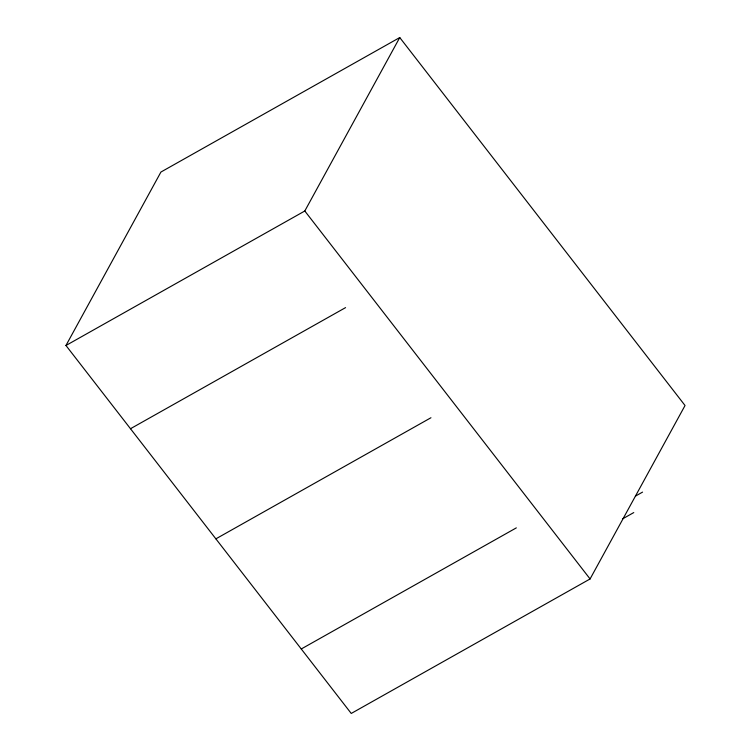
<?xml version="1.0" encoding="UTF-8"?>
<svg xmlns="http://www.w3.org/2000/svg" width="751" height="751" viewBox="0 0 751 751"><rect width="100%" height="100%" fill="white"/><g stroke="black" fill="none" stroke-linecap="round" stroke-linejoin="round"><path stroke-width="1.13" d="M65.957 345.488L160.921 172.045L399.757 37.55L685.043 405.512L590.079 578.955L351.243 713.45L65.957 345.488L304.803 210.993L399.757 37.55M130.496 428.718L345.573 307.619M215.875 538.852L430.952 417.744M301.264 648.977L516.331 527.869M635.421 496.129L642.556 492.112M622.56 518.885L633.769 512.576M304.803 210.993L590.079 578.955"/></g></svg>
